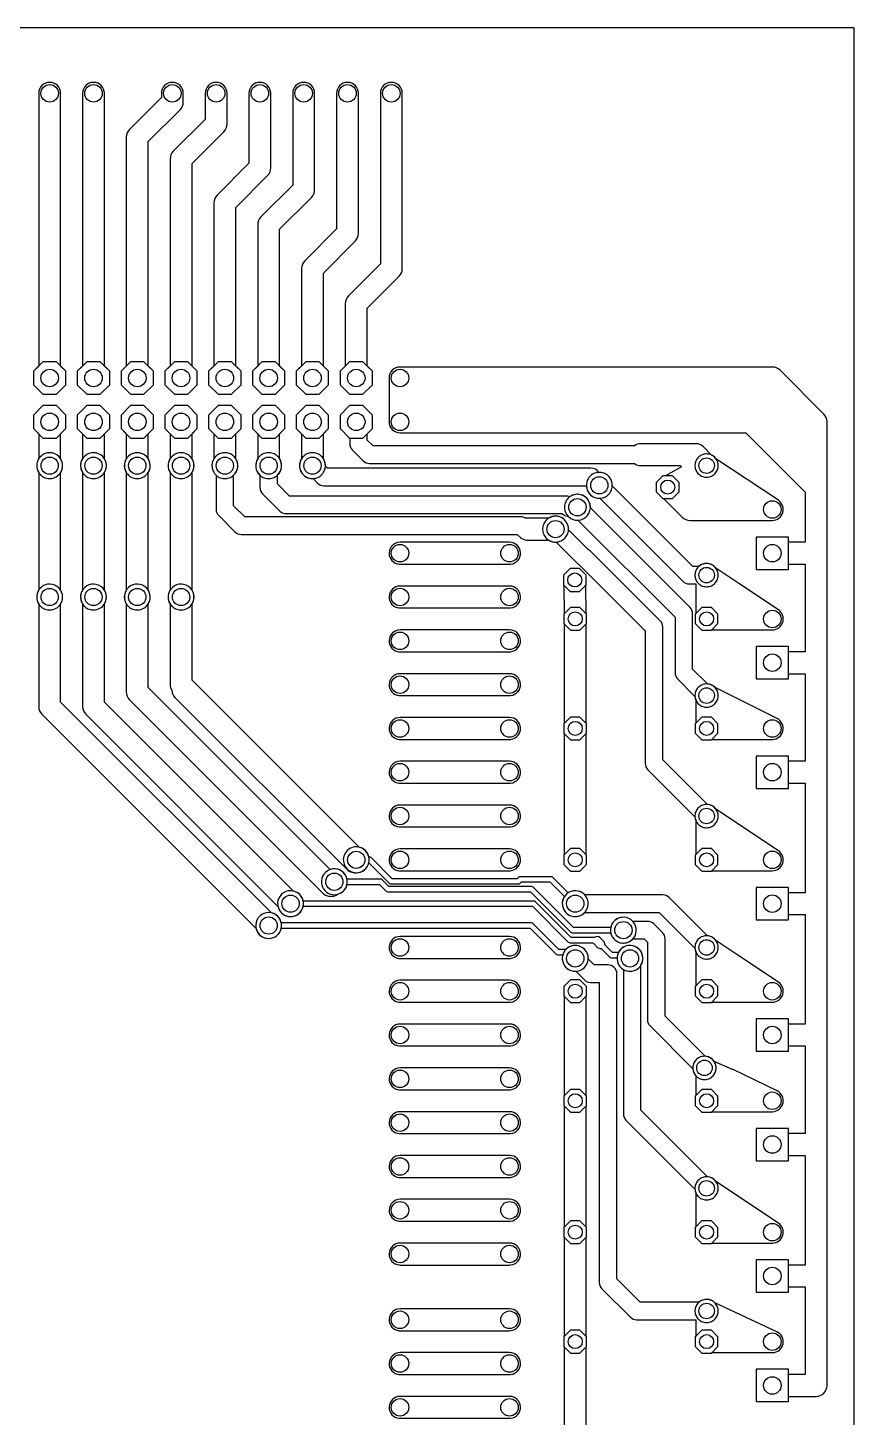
# Model space of a CAD drawing. Header units: millimetres. Extents: x 0 to 100, y -43 to 80.
# Drawn here: x 52.1 to 100, y -0.6 to 80 of the extents above; entities that cross this region are included whole.
import ezdxf

# ---------------------------------------------------------------- set-up
doc = ezdxf.new("R2010")
doc.units = ezdxf.units.MM

msp = doc.modelspace()

# ---------------------------------------------------------------- linework, layer by layer
at = {"layer": '16_copper'}
for points in [[(54.28, 59.301), (54.28, 60.079), (53.975, 60.384), (53.975, 76.2, 1), (52.705, 76.2), (52.705, 60.384), (52.4, 60.079), (52.4, 59.301), (52.951, 58.75), (53.729, 58.75)], [(56.82, 59.301), (56.82, 60.079), (56.515, 60.384), (56.515, 76.2, 1), (55.245, 76.2), (55.245, 60.384), (54.94, 60.079), (54.94, 59.301), (55.491, 58.75), (56.269, 58.75)], [(59.36, 59.301), (59.36, 60.079), (59.055, 60.384), (59.055, 73.397), (60.901, 75.243, 0.198912), (61.087, 75.692), (61.087, 76.2, 1), (59.817, 76.2), (59.817, 75.955), (57.971, 74.109, 0.198912), (57.785, 73.66), (57.785, 60.384), (57.48, 60.079), (57.48, 59.301), (58.031, 58.75), (58.809, 58.75)], [(61.9, 59.301), (61.9, 60.079), (61.595, 60.384), (61.595, 72.127), (63.441, 73.973, 0.198912), (63.627, 74.422), (63.627, 76.2, 1), (62.357, 76.2), (62.357, 74.685), (60.511, 72.839, 0.198912), (60.325, 72.39), (60.325, 60.384), (60.02, 60.079), (60.02, 59.301), (60.571, 58.75), (61.349, 58.75)], [(64.44, 59.301), (64.44, 60.079), (64.135, 60.384), (64.135, 69.587), (65.981, 71.433, 0.198912), (66.167, 71.882), (66.167, 76.2, 1), (64.897, 76.2), (64.897, 72.145), (63.051, 70.299, 0.198912), (62.865, 69.85), (62.865, 60.384), (62.56, 60.079), (62.56, 59.301), (63.111, 58.75), (63.889, 58.75)], [(66.98, 59.301), (66.98, 60.079), (66.675, 60.384), (66.675, 68.317), (68.521, 70.163, 0.198912), (68.707, 70.612), (68.707, 76.2, 1), (67.437, 76.2), (67.437, 70.875), (65.591, 69.029, 0.198912), (65.405, 68.58), (65.405, 60.384), (65.1, 60.079), (65.1, 59.301), (65.651, 58.75), (66.429, 58.75)], [(69.52, 59.301), (69.52, 60.079), (69.215, 60.384), (69.215, 65.777), (71.061, 67.623, 0.198912), (71.247, 68.072), (71.247, 76.2, 1), (69.977, 76.2), (69.977, 68.335), (68.131, 66.489, 0.198912), (67.945, 66.04), (67.945, 60.384), (67.64, 60.079), (67.64, 59.301), (68.191, 58.75), (68.969, 58.75)], [(72.06, 59.301), (72.06, 60.079), (71.755, 60.384), (71.755, 63.745), (73.601, 65.591, 0.198912), (73.787, 66.04), (73.787, 76.2, 1), (72.517, 76.2), (72.517, 66.303), (70.671, 64.457, 0.198912), (70.485, 64.008), (70.485, 60.384), (70.18, 60.079), (70.18, 59.301), (70.731, 58.75), (71.509, 58.75)], [(98.425, 57.155, 0.196746), (98.239, 57.599), (95.699, 60.139, 0.198912), (95.25, 60.325), (73.66, 60.325, 0.414214), (73.025, 59.69), (73.025, 57.15, 0.414214), (73.66, 56.515), (93.717, 56.515), (97.155, 53.077), (97.155, 50.165), (96.19, 50.165), (96.19, 50.47), (94.31, 50.47), (94.31, 48.59), (96.19, 48.59), (96.19, 48.895), (97.155, 48.895), (97.155, 43.815), (96.19, 43.815), (96.19, 44.12), (94.31, 44.12), (94.31, 42.24), (96.19, 42.24), (96.19, 42.545), (97.155, 42.545), (97.155, 37.465), (96.19, 37.465), (96.19, 37.77), (94.31, 37.77), (94.31, 35.89), (96.19, 35.89), (96.19, 36.195), (97.155, 36.195), (97.155, 29.845), (96.19, 29.845), (96.19, 30.15), (94.31, 30.15), (94.31, 28.27), (96.19, 28.27), (96.19, 28.575), (97.155, 28.575), (97.155, 22.225), (96.19, 22.225), (96.19, 22.53), (94.31, 22.53), (94.31, 20.65), (96.19, 20.65), (96.19, 20.955), (97.155, 20.955), (97.155, 15.875), (96.19, 15.875), (96.19, 16.18), (94.31, 16.18), (94.31, 14.3), (96.19, 14.3), (96.19, 14.605), (97.155, 14.605), (97.155, 8.255), (96.19, 8.255), (96.19, 8.56), (94.31, 8.56), (94.31, 6.68), (96.19, 6.68), (96.19, 6.985), (97.155, 6.985), (97.155, 1.905), (96.19, 1.905), (96.19, 2.21), (94.31, 2.21), (94.31, 0.33), (96.19, 0.33), (96.19, 0.635), (97.79, 0.635, 0.414214), (98.425, 1.27), (98.425, 57.15)], [(53.45, 53.867, 0.541519), (53.975, 55.01), (53.975, 56.456), (54.28, 56.761), (54.28, 57.539), (53.729, 58.09), (52.951, 58.09), (52.4, 57.539), (52.4, 56.761), (52.705, 56.456), (52.705, 55.01), (52.696, 54.996), (52.661, 54.931), (52.633, 54.863), (52.612, 54.792), (52.597, 54.72), (52.59, 54.647), (52.59, 54.573), (52.597, 54.5), (52.612, 54.428), (52.633, 54.357), (52.661, 54.289), (52.696, 54.224), (52.737, 54.163), (52.784, 54.106), (52.836, 54.054), (52.893, 54.007), (52.954, 53.966), (53.019, 53.931), (53.087, 53.903), (53.158, 53.882), (53.23, 53.867), (53.303, 53.86), (53.377, 53.86)], [(55.99, 53.867, 0.541519), (56.515, 55.01), (56.515, 56.456), (56.82, 56.761), (56.82, 57.539), (56.269, 58.09), (55.491, 58.09), (54.94, 57.539), (54.94, 56.761), (55.245, 56.456), (55.245, 55.01), (55.236, 54.996), (55.201, 54.931), (55.173, 54.863), (55.152, 54.792), (55.137, 54.72), (55.13, 54.647), (55.13, 54.573), (55.137, 54.5), (55.152, 54.428), (55.173, 54.357), (55.201, 54.289), (55.236, 54.224), (55.277, 54.163), (55.324, 54.106), (55.376, 54.054), (55.433, 54.007), (55.494, 53.966), (55.559, 53.931), (55.627, 53.903), (55.698, 53.882), (55.77, 53.867), (55.843, 53.86), (55.917, 53.86)], [(58.53, 53.867, 0.541519), (59.055, 55.01), (59.055, 56.456), (59.36, 56.761), (59.36, 57.539), (58.809, 58.09), (58.031, 58.09), (57.48, 57.539), (57.48, 56.761), (57.785, 56.456), (57.785, 55.01), (57.776, 54.996), (57.741, 54.931), (57.713, 54.863), (57.692, 54.792), (57.677, 54.72), (57.67, 54.647), (57.67, 54.573), (57.677, 54.5), (57.692, 54.428), (57.713, 54.357), (57.741, 54.289), (57.776, 54.224), (57.817, 54.163), (57.864, 54.106), (57.916, 54.054), (57.973, 54.007), (58.034, 53.966), (58.099, 53.931), (58.167, 53.903), (58.238, 53.882), (58.31, 53.867), (58.383, 53.86), (58.457, 53.86)], [(61.07, 53.867, 0.541519), (61.595, 55.01), (61.595, 56.456), (61.9, 56.761), (61.9, 57.539), (61.349, 58.09), (60.571, 58.09), (60.02, 57.539), (60.02, 56.761), (60.325, 56.456), (60.325, 55.01), (60.316, 54.996), (60.281, 54.931), (60.253, 54.863), (60.232, 54.792), (60.217, 54.72), (60.21, 54.647), (60.21, 54.573), (60.217, 54.5), (60.232, 54.428), (60.253, 54.357), (60.281, 54.289), (60.316, 54.224), (60.357, 54.163), (60.404, 54.106), (60.456, 54.054), (60.513, 54.007), (60.574, 53.966), (60.639, 53.931), (60.707, 53.903), (60.778, 53.882), (60.85, 53.867), (60.923, 53.86), (60.997, 53.86)], [(91.739, 31.115), (95.25, 31.115, 0.742056), (95.602, 32.278), (91.984, 34.69, 0.2212), (91.485, 34.964), (88.9, 37.548), (88.9, 45.248, 0.198912), (88.751, 45.607), (84.699, 49.659), (84.683, 49.673, 0.06559), (84.57, 49.752), (83.427, 50.895, 0.604395), (82.277, 51.562), (81.056, 51.562, 0.049972), (80.925, 51.57), (80.907, 51.581, 0.120372), (80.673, 51.638), (64.65, 51.638), (64.008, 52.28), (64.008, 54.057, 0.361967), (64.135, 55.01), (64.135, 56.456), (64.44, 56.761), (64.44, 57.539), (63.889, 58.09), (63.111, 58.09), (62.56, 57.539), (62.56, 56.761), (62.865, 56.456), (62.865, 55.01, 0.361967), (62.992, 54.057), (62.992, 52.07, 0.198912), (63.141, 51.711), (64.081, 50.771, 0.198912), (64.44, 50.622), (80.462, 50.622), (80.644, 50.441, 0.156276), (81.003, 50.292), (82.277, 50.292), (82.291, 50.283, 0.146547), (82.709, 50.177), (83.945, 48.941, 0.079011), (84.074, 48.847), (87.884, 45.037), (87.884, 37.338, 0.198912), (88.033, 36.979), (90.766, 34.245, 0.070785), (90.805, 34.059), (90.805, 32.049), (90.78, 32.024), (90.78, 31.476), (91.166, 31.09), (91.714, 31.09)], [(95.26, 38.736, 0.78484), (95.534, 39.938), (91.929, 41.74, 0.188305), (91.485, 41.949), (90.627, 42.806), (90.627, 46.025, 0.198912), (90.478, 46.384), (84.697, 52.165, 0.596999), (83.561, 52.841), (83.5, 52.8, 0.11953), (83.261, 52.845), (67.253, 52.845), (66.548, 53.55), (66.548, 54.057, 0.361967), (66.675, 55.01), (66.675, 56.456), (66.98, 56.761), (66.98, 57.539), (66.429, 58.09), (65.651, 58.09), (65.1, 57.539), (65.1, 56.761), (65.405, 56.456), (65.405, 55.01, 0.361967), (65.532, 54.057), (65.532, 53.34, 0.198912), (65.681, 52.981), (66.683, 51.978, 0.198912), (67.043, 51.829), (83.052, 51.829, 0.188665), (83.394, 51.689), (83.443, 51.641, 0.197093), (83.979, 51.447), (89.611, 45.814), (89.611, 42.596, 0.198912), (89.76, 42.237), (90.766, 41.23, 0.070785), (90.805, 41.044), (90.805, 39.669), (90.78, 39.644), (90.78, 39.096), (91.166, 38.71), (91.714, 38.71), (91.739, 38.735), (95.25, 38.735)], [(95.252, 45.085, 0.740647), (95.602, 46.248), (93.258, 47.811), (91.984, 48.66, 0.439447), (90.995, 48.768), (90.634, 48.768), (85.967, 53.435, 0.412164), (85.254, 54.217), (85.185, 54.217, 0.264852), (84.734, 54.458), (69.451, 54.458), (69.33, 54.578, 0.152103), (69.215, 55.01), (69.215, 56.456), (69.52, 56.761), (69.52, 57.539), (68.969, 58.09), (68.191, 58.09), (67.64, 57.539), (67.64, 56.761), (67.945, 56.456), (67.945, 55.01, 0.604395), (68.612, 53.86), (68.881, 53.59, 0.198912), (69.24, 53.442), (84.467, 53.442, 0.416626), (85.249, 52.717), (90.065, 47.901, 0.198912), (90.424, 47.752), (90.805, 47.752), (90.805, 46.019), (90.78, 45.994), (90.78, 45.446), (91.166, 45.06), (91.714, 45.06), (91.739, 45.085), (95.25, 45.085)], [(91.983, 55.013, 0.124622), (91.726, 55.222), (91.254, 55.694, 0.198912), (90.805, 55.88), (87.63, 55.88, 0.161858), (87.25, 55.753), (72.092, 55.753), (71.755, 56.09), (71.755, 56.456), (72.06, 56.761), (72.06, 57.539), (71.509, 58.09), (70.731, 58.09), (70.18, 57.539), (70.18, 56.761), (70.731, 56.21), (70.739, 56.21), (70.739, 55.88, 0.198912), (70.888, 55.521), (71.523, 54.886, 0.198912), (71.882, 54.737), (87.25, 54.737, 0.162021), (87.63, 54.61), (89.907, 54.61), (89.984, 54.533), (89.064, 54.027), (88.908, 54.027), (88.521, 53.641), (88.521, 53.094), (88.908, 52.707), (88.943, 52.707), (90.029, 51.621, 0.198912), (90.478, 51.435), (95.25, 51.435, 0.742056), (95.602, 52.598), (91.984, 55.01)], [(80.073, 48.898, 0.951582), (80.01, 50.165), (73.66, 50.165, 0.967636), (73.618, 48.896), (73.66, 48.895), (80.01, 48.895)], [(53.975, 46.59, 0.962494), (52.737, 47.437), (52.696, 47.376, 0.282597), (52.705, 46.59), (52.705, 40.64, 0.198912), (52.891, 40.191), (65.308, 27.774, 0.962496), (66.783, 28.05), (66.768, 28.122, 0.282598), (66.206, 28.672), (53.975, 40.903)], [(67.42, 28.467, 0.829816), (67.476, 29.942), (56.515, 40.903), (56.515, 46.59, 0.962494), (55.277, 47.437), (55.236, 47.376, 0.282597), (55.245, 46.59), (55.245, 40.64, 0.198912), (55.431, 40.191), (66.578, 29.044), (66.582, 29.028), (66.603, 28.957), (66.631, 28.889), (66.666, 28.824), (66.707, 28.763), (66.754, 28.706), (66.806, 28.654), (66.863, 28.607), (66.924, 28.566), (66.989, 28.531), (67.057, 28.503), (67.128, 28.482), (67.2, 28.467), (67.273, 28.46), (67.347, 28.46)], [(69.705, 29.636, 0.137567), (70.032, 29.752), (70.103, 29.773, 0.990419), (69.611, 31.191), (59.055, 41.747), (59.055, 46.59, 0.962494), (57.817, 47.437), (57.776, 47.376, 0.282597), (57.785, 46.59), (57.785, 41.484, 0.198912), (57.971, 41.035), (69.188, 29.818), (69.235, 29.776), (69.285, 29.738), (69.339, 29.706), (69.396, 29.679), (69.456, 29.658), (69.517, 29.643), (69.579, 29.635), (69.642, 29.632)], [(71.23, 31.007, 0.829816), (71.286, 32.482), (61.595, 42.173), (61.595, 46.59, 0.962494), (60.357, 47.437), (60.316, 47.376, 0.282597), (60.325, 46.59), (60.325, 41.91, 0.140442), (60.422, 41.574), (60.434, 41.554, 0.211246), (60.601, 41.17), (70.57, 31.2, 0.167807), (70.867, 31.043), (70.938, 31.022), (71.01, 31.007), (71.083, 31), (71.157, 31)], [(80.073, 46.358, 0.951582), (80.01, 47.625), (73.66, 47.625, 0.967636), (73.618, 46.356), (73.66, 46.355), (80.01, 46.355)], [(80.073, 43.818, 0.951582), (80.01, 45.085), (73.66, 45.085, 0.967636), (73.618, 43.816), (73.66, 43.815), (80.01, 43.815)], [(80.073, 41.278, 0.951582), (80.01, 42.545), (73.66, 42.545, 0.967636), (73.618, 41.276), (73.66, 41.275), (80.01, 41.275)], [(80.073, 38.738, 0.951582), (80.01, 40.005), (73.66, 40.005, 0.967636), (73.618, 38.736), (73.66, 38.735), (80.01, 38.735)], [(80.073, 36.198, 0.951582), (80.01, 37.465), (73.66, 37.465, 0.967636), (73.618, 36.196), (73.66, 36.195), (80.01, 36.195)], [(80.073, 33.658, 0.951582), (80.01, 34.925), (73.66, 34.925, 0.967636), (73.618, 33.656), (73.66, 33.655), (80.01, 33.655)], [(80.073, 31.118, 0.951582), (80.01, 32.385), (73.66, 32.385, 0.967636), (73.618, 31.116), (73.66, 31.115), (80.01, 31.115)], [(95.252, 23.495, 0.740647), (95.602, 24.658), (93.258, 26.221), (91.984, 27.07, 0.2212), (91.485, 27.344), (89.259, 29.569, 0.198912), (88.9, 29.718), (84.373, 29.718, 0.996504), (83.264, 28.706), (83.316, 28.654, 0.412164), (84.373, 28.702), (88.69, 28.702), (90.766, 26.625, 0.070785), (90.805, 26.439), (90.805, 24.429), (90.78, 24.404), (90.78, 23.856), (91.166, 23.47), (91.714, 23.47), (91.739, 23.495), (95.25, 23.495)], [(95.264, 17.146, 0.787457), (95.527, 18.352), (92.971, 19.588, 0.010805), (92.946, 19.6), (91.872, 20.063, 0.231577), (91.358, 20.359), (89.027, 22.689), (89.027, 27.178, 0.198912), (88.878, 27.537), (88.384, 28.032, 0.198912), (88.024, 28.181), (87.167, 28.181, 0.996504), (86.058, 27.168), (86.11, 27.116, 0.412164), (87.167, 27.165), (87.814, 27.165), (88.011, 26.968), (88.011, 22.479, 0.198912), (88.16, 22.12), (90.639, 19.64, 0.164818), (90.805, 19.24), (90.805, 18.079), (90.78, 18.054), (90.78, 17.506), (91.166, 17.12), (91.714, 17.12), (91.739, 17.145), (95.25, 17.145)], [(80.073, 26.038, 0.951582), (80.01, 27.305), (73.66, 27.305, 0.967636), (73.618, 26.036), (73.66, 26.035), (80.01, 26.035)], [(95.269, 3.176, 0.790309), (95.519, 4.385), (91.916, 6.067, 0.394214), (90.995, 6.096), (87.586, 6.096), (86.233, 7.449), (86.233, 25.146, 0.414214), (85.725, 25.654), (84.919, 25.654), (84.57, 26.003, 0.996505), (83.07, 26.072), (83.07, 25.998, 0.412164), (83.852, 25.285), (84.35, 24.787, 0.198912), (84.709, 24.638), (85.217, 24.638), (85.217, 7.239, 0.198912), (85.366, 6.88), (87.017, 5.229, 0.198912), (87.376, 5.08), (90.805, 5.08), (90.805, 4.109), (90.78, 4.084), (90.78, 3.536), (91.166, 3.15), (91.714, 3.15), (91.739, 3.175), (95.25, 3.175)], [(95.252, 9.525, 0.740647), (95.602, 10.688), (91.984, 13.1, 0.2212), (91.485, 13.374), (87.63, 17.228), (87.63, 25.635, 0.962494), (86.392, 26.482), (86.351, 26.421, 0.416443), (86.614, 25.388), (86.614, 17.018, 0.198912), (86.763, 16.659), (90.766, 12.655, 0.070785), (90.805, 12.469), (90.805, 10.459), (90.78, 10.434), (90.78, 9.886), (91.166, 9.5), (91.714, 9.5), (91.739, 9.525), (95.25, 9.525)], [(80.073, 23.498, 0.951582), (80.01, 24.765), (73.66, 24.765, 0.967636), (73.618, 23.496), (73.66, 23.495), (80.01, 23.495)], [(80.073, 20.958, 0.951582), (80.01, 22.225), (73.66, 22.225, 0.967636), (73.618, 20.956), (73.66, 20.955), (80.01, 20.955)], [(80.073, 18.418, 0.951582), (80.01, 19.685), (73.66, 19.685, 0.967636), (73.618, 18.416), (73.66, 18.415), (80.01, 18.415)], [(80.073, 15.878, 0.951582), (80.01, 17.145), (73.66, 17.145, 0.967636), (73.618, 15.876), (73.66, 15.875), (80.01, 15.875)], [(80.073, 13.338, 0.951582), (80.01, 14.605), (73.66, 14.605, 0.967636), (73.618, 13.336), (73.66, 13.335), (80.01, 13.335)], [(80.073, 10.798, 0.951582), (80.01, 12.065), (73.66, 12.065, 0.967636), (73.618, 10.796), (73.66, 10.795), (80.01, 10.795)], [(80.073, 8.258, 0.951582), (80.01, 9.525), (73.66, 9.525, 0.967636), (73.618, 8.256), (73.66, 8.255), (80.01, 8.255)], [(80.073, 4.448, 0.951582), (80.01, 5.715), (73.66, 5.715, 0.967636), (73.618, 4.446), (73.66, 4.445), (80.01, 4.445)], [(80.073, 1.908, 0.951582), (80.01, 3.175), (73.66, 3.175, 0.967636), (73.618, 1.906), (73.66, 1.905), (80.01, 1.905)], [(80.073, -0.632, 0.951582), (80.01, 0.635), (73.66, 0.635, 0.967636), (73.618, -0.634), (73.66, -0.635), (80.01, -0.635)]]:
    msp.add_lwpolyline(points, format="xyb", close=True, dxfattribs=at)
msp.add_lwpolyline([(84.48, 31.476), (84.48, 32.024), (84.455, 32.049), (84.455, 39.071), (84.48, 39.096), (84.48, 39.644), (84.455, 39.669), (84.455, 45.421), (84.48, 45.446), (84.48, 45.994), (84.451, 46.023), (84.432, 47.684), (84.453, 47.705), (84.453, 48.252), (84.066, 48.639), (83.519, 48.639), (83.133, 48.252), (83.133, 47.705), (83.162, 47.676), (83.181, 46.015), (83.16, 45.994), (83.16, 45.446), (83.185, 45.421), (83.185, 39.669), (83.16, 39.644), (83.16, 39.096), (83.185, 39.071), (83.185, 32.049), (83.16, 32.024), (83.16, 31.476), (83.546, 31.09), (84.094, 31.09)], close=True, dxfattribs=at)
msp.add_lwpolyline([(84.455, -7.62), (84.455, 3.511), (84.48, 3.536), (84.48, 4.084), (84.455, 4.109), (84.455, 9.861), (84.48, 9.886), (84.48, 10.434), (84.455, 10.459), (84.455, 17.481), (84.48, 17.506), (84.48, 18.054), (84.455, 18.079), (84.455, 23.831), (84.48, 23.856), (84.48, 24.404), (84.094, 24.79), (83.546, 24.79), (83.16, 24.404), (83.16, 23.856), (83.185, 23.831), (83.185, 18.079), (83.16, 18.054), (83.16, 17.506), (83.185, 17.481), (83.185, 10.459), (83.16, 10.434), (83.16, 9.886), (83.185, 9.861), (83.185, 4.109), (83.16, 4.084), (83.16, 3.536), (83.185, 3.511), (83.185, -7.357)], dxfattribs=at)
at = {"layer": '1_copper'}
for points in [[(54.28, 59.301), (54.28, 60.079), (53.729, 60.63), (52.951, 60.63), (52.4, 60.079), (52.4, 59.301), (52.951, 58.75), (53.729, 58.75)], [(56.82, 59.301), (56.82, 60.079), (56.269, 60.63), (55.491, 60.63), (54.94, 60.079), (54.94, 59.301), (55.491, 58.75), (56.269, 58.75)], [(59.36, 59.301), (59.36, 60.079), (58.809, 60.63), (58.031, 60.63), (57.48, 60.079), (57.48, 59.301), (58.031, 58.75), (58.809, 58.75)], [(61.9, 59.301), (61.9, 60.079), (61.349, 60.63), (60.571, 60.63), (60.02, 60.079), (60.02, 59.301), (60.571, 58.75), (61.349, 58.75)], [(64.44, 59.301), (64.44, 60.079), (63.889, 60.63), (63.111, 60.63), (62.56, 60.079), (62.56, 59.301), (63.111, 58.75), (63.889, 58.75)], [(66.98, 59.301), (66.98, 60.079), (66.429, 60.63), (65.651, 60.63), (65.1, 60.079), (65.1, 59.301), (65.651, 58.75), (66.429, 58.75)], [(69.52, 59.301), (69.52, 60.079), (68.969, 60.63), (68.191, 60.63), (67.64, 60.079), (67.64, 59.301), (68.191, 58.75), (68.969, 58.75)], [(72.06, 59.301), (72.06, 60.079), (71.509, 60.63), (70.731, 60.63), (70.18, 60.079), (70.18, 59.301), (70.731, 58.75), (71.509, 58.75)], [(54.28, 56.761), (54.28, 57.539), (53.729, 58.09), (52.951, 58.09), (52.4, 57.539), (52.4, 56.761), (52.951, 56.21), (53.729, 56.21)], [(56.82, 56.761), (56.82, 57.539), (56.269, 58.09), (55.491, 58.09), (54.94, 57.539), (54.94, 56.761), (55.491, 56.21), (56.269, 56.21)], [(59.36, 56.761), (59.36, 57.539), (58.809, 58.09), (58.031, 58.09), (57.48, 57.539), (57.48, 56.761), (58.031, 56.21), (58.809, 56.21)], [(61.9, 56.761), (61.9, 57.539), (61.349, 58.09), (60.571, 58.09), (60.02, 57.539), (60.02, 56.761), (60.571, 56.21), (61.349, 56.21)], [(64.44, 56.761), (64.44, 57.539), (63.889, 58.09), (63.111, 58.09), (62.56, 57.539), (62.56, 56.761), (63.111, 56.21), (63.889, 56.21)], [(66.98, 56.761), (66.98, 57.539), (66.429, 58.09), (65.651, 58.09), (65.1, 57.539), (65.1, 56.761), (65.651, 56.21), (66.429, 56.21)], [(69.52, 56.761), (69.52, 57.539), (68.969, 58.09), (68.191, 58.09), (67.64, 57.539), (67.64, 56.761), (68.191, 56.21), (68.969, 56.21)], [(72.06, 56.761), (72.06, 57.539), (71.509, 58.09), (70.731, 58.09), (70.18, 57.539), (70.18, 56.761), (70.731, 56.21), (71.509, 56.21)], [(63.61, 53.867), (63.682, 53.882), (63.753, 53.903), (63.821, 53.931), (63.886, 53.966), (63.947, 54.007), (64.004, 54.054), (64.056, 54.106), (64.103, 54.163), (64.144, 54.224), (64.179, 54.289), (64.207, 54.357), (64.228, 54.428), (64.243, 54.5), (64.25, 54.573), (64.25, 54.647), (64.243, 54.72), (64.228, 54.792), (64.207, 54.863), (64.179, 54.931), (64.144, 54.996), (64.103, 55.057), (64.056, 55.114), (64.004, 55.166), (63.947, 55.213), (63.886, 55.254), (63.821, 55.289), (63.753, 55.317), (63.682, 55.338), (63.61, 55.353), (63.537, 55.36), (63.463, 55.36), (63.39, 55.353), (63.318, 55.338), (63.247, 55.317), (63.179, 55.289), (63.114, 55.254), (63.053, 55.213), (62.996, 55.166), (62.944, 55.114), (62.897, 55.057), (62.856, 54.996), (62.821, 54.931), (62.793, 54.863), (62.772, 54.792), (62.757, 54.72), (62.75, 54.647), (62.75, 54.573), (62.757, 54.5), (62.772, 54.428), (62.793, 54.357), (62.821, 54.289), (62.856, 54.224), (62.897, 54.163), (62.944, 54.106), (62.996, 54.054), (63.053, 54.007), (63.114, 53.966), (63.179, 53.931), (63.247, 53.903), (63.318, 53.882), (63.39, 53.867), (63.463, 53.86), (63.537, 53.86)], [(66.15, 53.867), (66.222, 53.882), (66.293, 53.903), (66.361, 53.931), (66.426, 53.966), (66.487, 54.007), (66.544, 54.054), (66.596, 54.106), (66.643, 54.163), (66.684, 54.224), (66.719, 54.289), (66.747, 54.357), (66.768, 54.428), (66.783, 54.5), (66.79, 54.573), (66.79, 54.647), (66.783, 54.72), (66.768, 54.792), (66.747, 54.863), (66.719, 54.931), (66.684, 54.996), (66.643, 55.057), (66.596, 55.114), (66.544, 55.166), (66.487, 55.213), (66.426, 55.254), (66.361, 55.289), (66.293, 55.317), (66.222, 55.338), (66.15, 55.353), (66.077, 55.36), (66.003, 55.36), (65.93, 55.353), (65.858, 55.338), (65.787, 55.317), (65.719, 55.289), (65.654, 55.254), (65.593, 55.213), (65.536, 55.166), (65.484, 55.114), (65.437, 55.057), (65.396, 54.996), (65.361, 54.931), (65.333, 54.863), (65.312, 54.792), (65.297, 54.72), (65.29, 54.647), (65.29, 54.573), (65.297, 54.5), (65.312, 54.428), (65.333, 54.357), (65.361, 54.289), (65.396, 54.224), (65.437, 54.163), (65.484, 54.106), (65.536, 54.054), (65.593, 54.007), (65.654, 53.966), (65.719, 53.931), (65.787, 53.903), (65.858, 53.882), (65.93, 53.867), (66.003, 53.86), (66.077, 53.86)], [(68.69, 53.867), (68.762, 53.882), (68.833, 53.903), (68.901, 53.931), (68.966, 53.966), (69.027, 54.007), (69.084, 54.054), (69.136, 54.106), (69.183, 54.163), (69.224, 54.224), (69.259, 54.289), (69.287, 54.357), (69.308, 54.428), (69.323, 54.5), (69.33, 54.573), (69.33, 54.647), (69.323, 54.72), (69.308, 54.792), (69.287, 54.863), (69.259, 54.931), (69.224, 54.996), (69.183, 55.057), (69.136, 55.114), (69.084, 55.166), (69.027, 55.213), (68.966, 55.254), (68.901, 55.289), (68.833, 55.317), (68.762, 55.338), (68.69, 55.353), (68.617, 55.36), (68.543, 55.36), (68.47, 55.353), (68.398, 55.338), (68.327, 55.317), (68.259, 55.289), (68.194, 55.254), (68.133, 55.213), (68.076, 55.166), (68.024, 55.114), (67.977, 55.057), (67.936, 54.996), (67.901, 54.931), (67.873, 54.863), (67.852, 54.792), (67.837, 54.72), (67.83, 54.647), (67.83, 54.573), (67.837, 54.5), (67.852, 54.428), (67.873, 54.357), (67.901, 54.289), (67.936, 54.224), (67.977, 54.163), (68.024, 54.106), (68.076, 54.054), (68.133, 54.007), (68.194, 53.966), (68.259, 53.931), (68.327, 53.903), (68.398, 53.882), (68.47, 53.867), (68.543, 53.86), (68.617, 53.86)], [(91.539, 53.942), (91.604, 53.954), (91.668, 53.974), (91.729, 53.999), (91.787, 54.03), (91.843, 54.067), (91.894, 54.109), (91.941, 54.156), (91.983, 54.207), (92.02, 54.263), (92.051, 54.321), (92.076, 54.382), (92.096, 54.446), (92.109, 54.511), (92.115, 54.577), (92.115, 54.643), (92.109, 54.709), (92.096, 54.774), (92.076, 54.838), (92.051, 54.899), (92.02, 54.957), (91.983, 55.013), (91.941, 55.064), (91.894, 55.111), (91.843, 55.153), (91.787, 55.19), (91.729, 55.221), (91.668, 55.246), (91.604, 55.266), (91.539, 55.279), (91.473, 55.285), (91.407, 55.285), (91.341, 55.279), (91.276, 55.266), (91.212, 55.246), (91.151, 55.221), (91.093, 55.19), (91.037, 55.153), (90.986, 55.111), (90.939, 55.064), (90.897, 55.013), (90.86, 54.957), (90.829, 54.899), (90.804, 54.838), (90.784, 54.774), (90.772, 54.709), (90.765, 54.643), (90.765, 54.577), (90.772, 54.511), (90.784, 54.446), (90.804, 54.382), (90.829, 54.321), (90.86, 54.263), (90.897, 54.207), (90.939, 54.156), (90.986, 54.109), (91.037, 54.067), (91.093, 54.03), (91.151, 53.999), (91.212, 53.974), (91.276, 53.954), (91.341, 53.942), (91.407, 53.935), (91.473, 53.935)], [(85.327, 52.724), (85.399, 52.739), (85.47, 52.76), (85.538, 52.788), (85.603, 52.823), (85.664, 52.864), (85.721, 52.911), (85.773, 52.963), (85.82, 53.02), (85.861, 53.081), (85.896, 53.146), (85.924, 53.214), (85.945, 53.285), (85.96, 53.357), (85.967, 53.43), (85.967, 53.504), (85.96, 53.577), (85.945, 53.649), (85.924, 53.72), (85.896, 53.788), (85.861, 53.853), (85.82, 53.914), (85.773, 53.971), (85.721, 54.023), (85.664, 54.07), (85.603, 54.111), (85.538, 54.146), (85.47, 54.174), (85.399, 54.195), (85.327, 54.21), (85.254, 54.217), (85.18, 54.217), (85.107, 54.21), (85.035, 54.195), (84.964, 54.174), (84.896, 54.146), (84.831, 54.111), (84.77, 54.07), (84.713, 54.023), (84.661, 53.971), (84.614, 53.914), (84.573, 53.853), (84.538, 53.788), (84.51, 53.72), (84.489, 53.649), (84.474, 53.577), (84.467, 53.504), (84.467, 53.43), (84.474, 53.357), (84.489, 53.285), (84.51, 53.214), (84.538, 53.146), (84.573, 53.081), (84.614, 53.02), (84.661, 52.963), (84.713, 52.911), (84.77, 52.864), (84.831, 52.823), (84.896, 52.788), (84.964, 52.76), (85.035, 52.739), (85.107, 52.724), (85.18, 52.717), (85.254, 52.717)], [(89.841, 53.094), (89.841, 53.641), (89.455, 54.027), (88.908, 54.027), (88.521, 53.641), (88.521, 53.094), (88.908, 52.707), (89.455, 52.707)], [(84.057, 51.454), (84.129, 51.469), (84.2, 51.49), (84.268, 51.518), (84.333, 51.553), (84.394, 51.594), (84.451, 51.641), (84.503, 51.693), (84.55, 51.75), (84.591, 51.811), (84.626, 51.876), (84.654, 51.944), (84.675, 52.015), (84.69, 52.087), (84.697, 52.16), (84.697, 52.234), (84.69, 52.307), (84.675, 52.379), (84.654, 52.45), (84.626, 52.518), (84.591, 52.583), (84.55, 52.644), (84.503, 52.701), (84.451, 52.753), (84.394, 52.8), (84.333, 52.841), (84.268, 52.876), (84.2, 52.904), (84.129, 52.925), (84.057, 52.94), (83.984, 52.947), (83.91, 52.947), (83.837, 52.94), (83.765, 52.925), (83.694, 52.904), (83.626, 52.876), (83.561, 52.841), (83.5, 52.8), (83.443, 52.753), (83.391, 52.701), (83.344, 52.644), (83.303, 52.583), (83.268, 52.518), (83.24, 52.45), (83.219, 52.379), (83.204, 52.307), (83.197, 52.234), (83.197, 52.16), (83.204, 52.087), (83.219, 52.015), (83.24, 51.944), (83.268, 51.876), (83.303, 51.811), (83.344, 51.75), (83.391, 51.693), (83.443, 51.641), (83.5, 51.594), (83.561, 51.553), (83.626, 51.518), (83.694, 51.49), (83.765, 51.469), (83.837, 51.454), (83.91, 51.447), (83.984, 51.447)], [(82.787, 50.184), (82.859, 50.199), (82.93, 50.22), (82.998, 50.248), (83.063, 50.283), (83.124, 50.324), (83.181, 50.371), (83.233, 50.423), (83.28, 50.48), (83.321, 50.541), (83.356, 50.606), (83.384, 50.674), (83.405, 50.745), (83.42, 50.817), (83.427, 50.89), (83.427, 50.964), (83.42, 51.037), (83.405, 51.109), (83.384, 51.18), (83.356, 51.248), (83.321, 51.313), (83.28, 51.374), (83.233, 51.431), (83.181, 51.483), (83.124, 51.53), (83.063, 51.571), (82.998, 51.606), (82.93, 51.634), (82.859, 51.655), (82.787, 51.67), (82.714, 51.677), (82.64, 51.677), (82.567, 51.67), (82.495, 51.655), (82.424, 51.634), (82.356, 51.606), (82.291, 51.571), (82.23, 51.53), (82.173, 51.483), (82.121, 51.431), (82.074, 51.374), (82.033, 51.313), (81.998, 51.248), (81.97, 51.18), (81.949, 51.109), (81.934, 51.037), (81.927, 50.964), (81.927, 50.89), (81.934, 50.817), (81.949, 50.745), (81.97, 50.674), (81.998, 50.606), (82.033, 50.541), (82.074, 50.48), (82.121, 50.423), (82.173, 50.371), (82.23, 50.324), (82.291, 50.283), (82.356, 50.248), (82.424, 50.22), (82.495, 50.199), (82.567, 50.184), (82.64, 50.177), (82.714, 50.177)], [(96.19, 50.47), (94.31, 50.47), (94.31, 48.59), (96.19, 48.59)], [(84.453, 47.705), (84.453, 48.252), (84.066, 48.639), (83.519, 48.639), (83.133, 48.252), (83.133, 47.705), (83.519, 47.319), (84.066, 47.319)], [(91.539, 47.592), (91.604, 47.604), (91.668, 47.624), (91.729, 47.649), (91.787, 47.68), (91.843, 47.717), (91.894, 47.759), (91.941, 47.806), (91.983, 47.857), (92.02, 47.913), (92.051, 47.971), (92.076, 48.032), (92.096, 48.096), (92.109, 48.161), (92.115, 48.227), (92.115, 48.293), (92.109, 48.359), (92.096, 48.424), (92.076, 48.488), (92.051, 48.549), (92.02, 48.607), (91.983, 48.663), (91.941, 48.714), (91.894, 48.761), (91.843, 48.803), (91.787, 48.84), (91.729, 48.871), (91.668, 48.896), (91.604, 48.916), (91.539, 48.928), (91.473, 48.935), (91.407, 48.935), (91.341, 48.928), (91.276, 48.916), (91.212, 48.896), (91.151, 48.871), (91.093, 48.84), (91.037, 48.803), (90.986, 48.761), (90.939, 48.714), (90.897, 48.663), (90.86, 48.607), (90.829, 48.549), (90.804, 48.488), (90.784, 48.424), (90.772, 48.359), (90.765, 48.293), (90.765, 48.227), (90.772, 48.161), (90.784, 48.096), (90.804, 48.032), (90.829, 47.971), (90.86, 47.913), (90.897, 47.857), (90.939, 47.806), (90.986, 47.759), (91.037, 47.717), (91.093, 47.68), (91.151, 47.649), (91.212, 47.624), (91.276, 47.604), (91.341, 47.592), (91.407, 47.585), (91.473, 47.585)], [(84.48, 45.446), (84.48, 45.994), (84.094, 46.38), (83.546, 46.38), (83.16, 45.994), (83.16, 45.446), (83.546, 45.06), (84.094, 45.06)], [(92.1, 45.446), (92.1, 45.994), (91.714, 46.38), (91.166, 46.38), (90.78, 45.994), (90.78, 45.446), (91.166, 45.06), (91.714, 45.06)], [(96.19, 44.12), (94.31, 44.12), (94.31, 42.24), (96.19, 42.24)], [(91.539, 40.607), (91.604, 40.619), (91.668, 40.639), (91.729, 40.664), (91.787, 40.695), (91.843, 40.732), (91.894, 40.774), (91.941, 40.821), (91.983, 40.872), (92.02, 40.928), (92.051, 40.986), (92.076, 41.047), (92.096, 41.111), (92.109, 41.176), (92.115, 41.242), (92.115, 41.308), (92.109, 41.374), (92.096, 41.439), (92.076, 41.503), (92.051, 41.564), (92.02, 41.622), (91.983, 41.678), (91.941, 41.729), (91.894, 41.776), (91.843, 41.818), (91.787, 41.855), (91.729, 41.886), (91.668, 41.911), (91.604, 41.931), (91.539, 41.944), (91.473, 41.95), (91.407, 41.95), (91.341, 41.944), (91.276, 41.931), (91.212, 41.911), (91.151, 41.886), (91.093, 41.855), (91.037, 41.818), (90.986, 41.776), (90.939, 41.729), (90.897, 41.678), (90.86, 41.622), (90.829, 41.564), (90.804, 41.503), (90.784, 41.439), (90.772, 41.374), (90.765, 41.308), (90.765, 41.242), (90.772, 41.176), (90.784, 41.111), (90.804, 41.047), (90.829, 40.986), (90.86, 40.928), (90.897, 40.872), (90.939, 40.821), (90.986, 40.774), (91.037, 40.732), (91.093, 40.695), (91.151, 40.664), (91.212, 40.639), (91.276, 40.619), (91.341, 40.607), (91.407, 40.6), (91.473, 40.6)], [(84.48, 39.096), (84.48, 39.644), (84.094, 40.03), (83.546, 40.03), (83.16, 39.644), (83.16, 39.096), (83.546, 38.71), (84.094, 38.71)], [(92.1, 39.096), (92.1, 39.644), (91.714, 40.03), (91.166, 40.03), (90.78, 39.644), (90.78, 39.096), (91.166, 38.71), (91.714, 38.71)], [(96.19, 37.77), (94.31, 37.77), (94.31, 35.89), (96.19, 35.89)], [(91.539, 33.622), (91.604, 33.634), (91.668, 33.654), (91.729, 33.679), (91.787, 33.71), (91.843, 33.747), (91.894, 33.789), (91.941, 33.836), (91.983, 33.887), (92.02, 33.943), (92.051, 34.001), (92.076, 34.062), (92.096, 34.126), (92.109, 34.191), (92.115, 34.257), (92.115, 34.323), (92.109, 34.389), (92.096, 34.454), (92.076, 34.518), (92.051, 34.579), (92.02, 34.637), (91.983, 34.693), (91.941, 34.744), (91.894, 34.791), (91.843, 34.833), (91.787, 34.87), (91.729, 34.901), (91.668, 34.926), (91.604, 34.946), (91.539, 34.959), (91.473, 34.965), (91.407, 34.965), (91.341, 34.959), (91.276, 34.946), (91.212, 34.926), (91.151, 34.901), (91.093, 34.87), (91.037, 34.833), (90.986, 34.791), (90.939, 34.744), (90.897, 34.693), (90.86, 34.637), (90.829, 34.579), (90.804, 34.518), (90.784, 34.454), (90.772, 34.389), (90.765, 34.323), (90.765, 34.257), (90.772, 34.191), (90.784, 34.126), (90.804, 34.062), (90.829, 34.001), (90.86, 33.943), (90.897, 33.887), (90.939, 33.836), (90.986, 33.789), (91.037, 33.747), (91.093, 33.71), (91.151, 33.679), (91.212, 33.654), (91.276, 33.634), (91.341, 33.622), (91.407, 33.615), (91.473, 33.615)], [(84.48, 31.476), (84.48, 32.024), (84.094, 32.41), (83.546, 32.41), (83.16, 32.024), (83.16, 31.476), (83.546, 31.09), (84.094, 31.09)], [(92.1, 31.476), (92.1, 32.024), (91.714, 32.41), (91.166, 32.41), (90.78, 32.024), (90.78, 31.476), (91.166, 31.09), (91.714, 31.09)], [(96.19, 30.15), (94.31, 30.15), (94.31, 28.27), (96.19, 28.27)], [(91.539, 26.002), (91.604, 26.014), (91.668, 26.034), (91.729, 26.059), (91.787, 26.09), (91.843, 26.127), (91.894, 26.169), (91.941, 26.216), (91.983, 26.267), (92.02, 26.323), (92.051, 26.381), (92.076, 26.442), (92.096, 26.506), (92.109, 26.571), (92.115, 26.637), (92.115, 26.703), (92.109, 26.769), (92.096, 26.834), (92.076, 26.898), (92.051, 26.959), (92.02, 27.017), (91.983, 27.073), (91.941, 27.124), (91.894, 27.171), (91.843, 27.213), (91.787, 27.25), (91.729, 27.281), (91.668, 27.306), (91.604, 27.326), (91.539, 27.338), (91.473, 27.345), (91.407, 27.345), (91.341, 27.338), (91.276, 27.326), (91.212, 27.306), (91.151, 27.281), (91.093, 27.25), (91.037, 27.213), (90.986, 27.171), (90.939, 27.124), (90.897, 27.073), (90.86, 27.017), (90.829, 26.959), (90.804, 26.898), (90.784, 26.834), (90.772, 26.769), (90.765, 26.703), (90.765, 26.637), (90.772, 26.571), (90.784, 26.506), (90.804, 26.442), (90.829, 26.381), (90.86, 26.323), (90.897, 26.267), (90.939, 26.216), (90.986, 26.169), (91.037, 26.127), (91.093, 26.09), (91.151, 26.059), (91.212, 26.034), (91.276, 26.014), (91.341, 26.002), (91.407, 25.995), (91.473, 25.995)], [(84.48, 23.856), (84.48, 24.404), (84.094, 24.79), (83.546, 24.79), (83.16, 24.404), (83.16, 23.856), (83.546, 23.47), (84.094, 23.47)], [(92.1, 23.856), (92.1, 24.404), (91.714, 24.79), (91.166, 24.79), (90.78, 24.404), (90.78, 23.856), (91.166, 23.47), (91.714, 23.47)], [(96.19, 22.53), (94.31, 22.53), (94.31, 20.65), (96.19, 20.65)], [(91.412, 19.017), (91.477, 19.029), (91.541, 19.049), (91.602, 19.074), (91.66, 19.105), (91.716, 19.142), (91.767, 19.184), (91.814, 19.231), (91.856, 19.282), (91.893, 19.338), (91.924, 19.396), (91.949, 19.457), (91.969, 19.521), (91.982, 19.586), (91.988, 19.652), (91.988, 19.718), (91.982, 19.784), (91.969, 19.849), (91.949, 19.913), (91.924, 19.974), (91.893, 20.032), (91.856, 20.088), (91.814, 20.139), (91.767, 20.186), (91.716, 20.228), (91.66, 20.265), (91.602, 20.296), (91.541, 20.321), (91.477, 20.341), (91.412, 20.354), (91.346, 20.36), (91.28, 20.36), (91.214, 20.354), (91.149, 20.341), (91.085, 20.321), (91.024, 20.296), (90.966, 20.265), (90.91, 20.228), (90.859, 20.186), (90.812, 20.139), (90.77, 20.088), (90.733, 20.032), (90.702, 19.974), (90.677, 19.913), (90.657, 19.849), (90.645, 19.784), (90.638, 19.718), (90.638, 19.652), (90.645, 19.586), (90.657, 19.521), (90.677, 19.457), (90.702, 19.396), (90.733, 19.338), (90.77, 19.282), (90.812, 19.231), (90.859, 19.184), (90.91, 19.142), (90.966, 19.105), (91.024, 19.074), (91.085, 19.049), (91.149, 19.029), (91.214, 19.017), (91.28, 19.01), (91.346, 19.01)], [(84.48, 17.506), (84.48, 18.054), (84.094, 18.44), (83.546, 18.44), (83.16, 18.054), (83.16, 17.506), (83.546, 17.12), (84.094, 17.12)], [(92.1, 17.506), (92.1, 18.054), (91.714, 18.44), (91.166, 18.44), (90.78, 18.054), (90.78, 17.506), (91.166, 17.12), (91.714, 17.12)], [(96.19, 16.18), (94.31, 16.18), (94.31, 14.3), (96.19, 14.3)], [(91.539, 12.032), (91.604, 12.044), (91.668, 12.064), (91.729, 12.089), (91.787, 12.12), (91.843, 12.157), (91.894, 12.199), (91.941, 12.246), (91.983, 12.297), (92.02, 12.353), (92.051, 12.411), (92.076, 12.472), (92.096, 12.536), (92.109, 12.601), (92.115, 12.667), (92.115, 12.733), (92.109, 12.799), (92.096, 12.864), (92.076, 12.928), (92.051, 12.989), (92.02, 13.047), (91.983, 13.103), (91.941, 13.154), (91.894, 13.201), (91.843, 13.243), (91.787, 13.28), (91.729, 13.311), (91.668, 13.336), (91.604, 13.356), (91.539, 13.369), (91.473, 13.375), (91.407, 13.375), (91.341, 13.369), (91.276, 13.356), (91.212, 13.336), (91.151, 13.311), (91.093, 13.28), (91.037, 13.243), (90.986, 13.201), (90.939, 13.154), (90.897, 13.103), (90.86, 13.047), (90.829, 12.989), (90.804, 12.928), (90.784, 12.864), (90.772, 12.799), (90.765, 12.733), (90.765, 12.667), (90.772, 12.601), (90.784, 12.536), (90.804, 12.472), (90.829, 12.411), (90.86, 12.353), (90.897, 12.297), (90.939, 12.246), (90.986, 12.199), (91.037, 12.157), (91.093, 12.12), (91.151, 12.089), (91.212, 12.064), (91.276, 12.044), (91.341, 12.032), (91.407, 12.025), (91.473, 12.025)], [(84.48, 9.886), (84.48, 10.434), (84.094, 10.82), (83.546, 10.82), (83.16, 10.434), (83.16, 9.886), (83.546, 9.5), (84.094, 9.5)], [(92.1, 9.886), (92.1, 10.434), (91.714, 10.82), (91.166, 10.82), (90.78, 10.434), (90.78, 9.886), (91.166, 9.5), (91.714, 9.5)], [(96.19, 8.56), (94.31, 8.56), (94.31, 6.68), (96.19, 6.68)], [(91.539, 4.92), (91.604, 4.932), (91.668, 4.952), (91.729, 4.977), (91.787, 5.008), (91.843, 5.045), (91.894, 5.087), (91.941, 5.134), (91.983, 5.185), (92.02, 5.241), (92.051, 5.299), (92.076, 5.36), (92.096, 5.424), (92.109, 5.489), (92.115, 5.555), (92.115, 5.621), (92.109, 5.687), (92.096, 5.752), (92.076, 5.816), (92.051, 5.877), (92.02, 5.935), (91.983, 5.991), (91.941, 6.042), (91.894, 6.089), (91.843, 6.131), (91.787, 6.168), (91.729, 6.199), (91.668, 6.224), (91.604, 6.244), (91.539, 6.256), (91.473, 6.263), (91.407, 6.263), (91.341, 6.256), (91.276, 6.244), (91.212, 6.224), (91.151, 6.199), (91.093, 6.168), (91.037, 6.131), (90.986, 6.089), (90.939, 6.042), (90.897, 5.991), (90.86, 5.935), (90.829, 5.877), (90.804, 5.816), (90.784, 5.752), (90.772, 5.687), (90.765, 5.621), (90.765, 5.555), (90.772, 5.489), (90.784, 5.424), (90.804, 5.36), (90.829, 5.299), (90.86, 5.241), (90.897, 5.185), (90.939, 5.134), (90.986, 5.087), (91.037, 5.045), (91.093, 5.008), (91.151, 4.977), (91.212, 4.952), (91.276, 4.932), (91.341, 4.92), (91.407, 4.913), (91.473, 4.913)], [(84.48, 3.536), (84.48, 4.084), (84.094, 4.47), (83.546, 4.47), (83.16, 4.084), (83.16, 3.536), (83.546, 3.15), (84.094, 3.15)], [(92.1, 3.536), (92.1, 4.084), (91.714, 4.47), (91.166, 4.47), (90.78, 4.084), (90.78, 3.536), (91.166, 3.15), (91.714, 3.15)], [(96.19, 2.21), (94.31, 2.21), (94.31, 0.33), (96.19, 0.33)]]:
    msp.add_lwpolyline(points, close=True, dxfattribs=at)
for points in [[(53.45, 46.247, 0.541519), (53.975, 47.39), (53.975, 54.21, 0.962494), (52.737, 55.057), (52.696, 54.996, 0.282597), (52.705, 54.21), (52.705, 47.39), (52.696, 47.376), (52.661, 47.311), (52.633, 47.243), (52.612, 47.172), (52.597, 47.1), (52.59, 47.027), (52.59, 46.953), (52.597, 46.88), (52.612, 46.808), (52.633, 46.737), (52.661, 46.669), (52.696, 46.604), (52.737, 46.543), (52.784, 46.486), (52.836, 46.434), (52.893, 46.387), (52.954, 46.346), (53.019, 46.311), (53.087, 46.283), (53.158, 46.262), (53.23, 46.247), (53.303, 46.24), (53.377, 46.24)], [(55.99, 46.247, 0.541519), (56.515, 47.39), (56.515, 54.21, 0.962494), (55.277, 55.057), (55.236, 54.996, 0.282597), (55.245, 54.21), (55.245, 47.39), (55.236, 47.376), (55.201, 47.311), (55.173, 47.243), (55.152, 47.172), (55.137, 47.1), (55.13, 47.027), (55.13, 46.953), (55.137, 46.88), (55.152, 46.808), (55.173, 46.737), (55.201, 46.669), (55.236, 46.604), (55.277, 46.543), (55.324, 46.486), (55.376, 46.434), (55.433, 46.387), (55.494, 46.346), (55.559, 46.311), (55.627, 46.283), (55.698, 46.262), (55.77, 46.247), (55.843, 46.24), (55.917, 46.24)], [(58.53, 46.247, 0.541519), (59.055, 47.39), (59.055, 54.21, 0.962494), (57.817, 55.057), (57.776, 54.996, 0.282597), (57.785, 54.21), (57.785, 47.39), (57.776, 47.376), (57.741, 47.311), (57.713, 47.243), (57.692, 47.172), (57.677, 47.1), (57.67, 47.027), (57.67, 46.953), (57.677, 46.88), (57.692, 46.808), (57.713, 46.737), (57.741, 46.669), (57.776, 46.604), (57.817, 46.543), (57.864, 46.486), (57.916, 46.434), (57.973, 46.387), (58.034, 46.346), (58.099, 46.311), (58.167, 46.283), (58.238, 46.262), (58.31, 46.247), (58.383, 46.24), (58.457, 46.24)], [(61.07, 46.247, 0.541519), (61.595, 47.39), (61.595, 54.21, 0.962494), (60.357, 55.057), (60.316, 54.996, 0.282597), (60.325, 54.21), (60.325, 47.39), (60.316, 47.376), (60.281, 47.311), (60.253, 47.243), (60.232, 47.172), (60.217, 47.1), (60.21, 47.027), (60.21, 46.953), (60.217, 46.88), (60.232, 46.808), (60.253, 46.737), (60.281, 46.669), (60.316, 46.604), (60.357, 46.543), (60.404, 46.486), (60.456, 46.434), (60.513, 46.387), (60.574, 46.346), (60.639, 46.311), (60.707, 46.283), (60.778, 46.262), (60.85, 46.247), (60.923, 46.24), (60.997, 46.24)], [(83.93, 28.467, 1), (83.71, 29.953), (83.638, 29.938, 0.084033), (83.408, 29.837), (82.519, 30.726, 0.198912), (82.412, 30.771), (80.639, 30.771, 0.198912), (80.531, 30.726), (80.462, 30.658), (73.208, 30.658), (72.008, 31.858, 0.27554), (71.854, 31.902), (71.848, 31.932, 1), (70.392, 31.568), (70.413, 31.497, 0.74165), (71.848, 31.568), (71.851, 31.583), (73.037, 30.398, 0.198912), (73.144, 30.353), (80.526, 30.353, 0.198912), (80.633, 30.398), (80.702, 30.466), (82.348, 30.466), (83.193, 29.622), (83.176, 29.596), (83.141, 29.531), (83.113, 29.463), (83.092, 29.392), (83.077, 29.32), (83.07, 29.247), (83.07, 29.173), (83.077, 29.1), (83.092, 29.028), (83.113, 28.957), (83.141, 28.889), (83.176, 28.824), (83.217, 28.763), (83.264, 28.706), (83.316, 28.654), (83.373, 28.607), (83.434, 28.566), (83.499, 28.531), (83.567, 28.503), (83.638, 28.482), (83.71, 28.467), (83.783, 28.46), (83.857, 28.46)], [(86.724, 26.93, 1), (86.504, 28.415), (86.432, 28.401, 0.287321), (85.88, 27.826), (83.718, 27.826), (81.388, 30.156, 0.198912), (81.28, 30.201), (73.018, 30.201), (72.631, 30.588, 0.198912), (72.523, 30.632), (70.584, 30.632, 0.971726), (69.107, 30.37), (69.122, 30.298, 0.796959), (70.584, 30.328), (72.46, 30.328), (72.847, 29.94, 0.198912), (72.955, 29.896), (81.217, 29.896), (83.547, 27.566, 0.198912), (83.654, 27.521), (85.879, 27.521), (85.886, 27.49), (85.907, 27.42), (85.935, 27.352), (85.97, 27.287), (86.011, 27.225), (86.058, 27.168), (86.11, 27.116), (86.167, 27.069), (86.228, 27.029), (86.293, 26.994), (86.361, 26.966), (86.432, 26.944), (86.504, 26.93), (86.577, 26.923), (86.651, 26.923)], [(87.105, 25.292, 1), (86.885, 26.778), (86.813, 26.763, 0.215909), (86.328, 26.378), (85.979, 26.378), (85.532, 26.825, 0.235815), (85.46, 27.04), (85.27, 27.231, 0.393764), (84.924, 27.242), (83.59, 27.242), (81.515, 29.318, 0.198912), (81.407, 29.362), (68.044, 29.362, 0.971726), (66.567, 29.1), (66.582, 29.028, 0.796959), (68.044, 29.058), (81.344, 29.058), (83.419, 26.982, 0.198912), (83.527, 26.937), (84.863, 26.937, 0.080562), (84.91, 26.871), (85.101, 26.681, 0.235859), (85.316, 26.609), (85.808, 26.118, 0.198912), (85.916, 26.073), (86.245, 26.073), (86.245, 26.072), (86.245, 25.998), (86.252, 25.925), (86.267, 25.853), (86.288, 25.782), (86.316, 25.714), (86.351, 25.649), (86.392, 25.588), (86.439, 25.531), (86.491, 25.479), (86.548, 25.432), (86.609, 25.391), (86.674, 25.356), (86.742, 25.328), (86.813, 25.307), (86.885, 25.292), (86.958, 25.285), (87.032, 25.285)], [(83.93, 25.292, 1), (83.71, 26.778), (83.638, 26.763, 0.140442), (83.28, 26.556), (82.868, 26.556), (81.376, 28.048, 0.198912), (81.268, 28.092), (66.774, 28.092, 0.971726), (65.297, 27.83), (65.312, 27.758, 0.796959), (66.774, 27.788), (81.205, 27.788), (82.697, 26.296, 0.198912), (82.805, 26.251), (83.102, 26.251), (83.092, 26.217), (83.077, 26.145), (83.07, 26.072), (83.07, 25.998), (83.077, 25.925), (83.092, 25.853), (83.113, 25.782), (83.141, 25.714), (83.176, 25.649), (83.217, 25.588), (83.264, 25.531), (83.316, 25.479), (83.373, 25.432), (83.434, 25.391), (83.499, 25.356), (83.567, 25.328), (83.638, 25.307), (83.71, 25.292), (83.783, 25.285), (83.857, 25.285)]]:
    msp.add_lwpolyline(points, format="xyb", close=True, dxfattribs=at)
at = {"layer": 'drills_PTH'}
for centre, radius in [((53.34, 76.2), 0.508), ((55.88, 76.2), 0.508), ((60.452, 76.2), 0.508), ((62.992, 76.2), 0.508), ((65.532, 76.2), 0.508), ((68.072, 76.2), 0.508), ((70.612, 76.2), 0.508), ((73.152, 76.2), 0.508), ((53.34, 59.69), 0.508), ((55.88, 59.69), 0.508), ((58.42, 59.69), 0.508), ((60.96, 59.69), 0.508), ((63.5, 59.69), 0.508), ((66.04, 59.69), 0.508), ((68.58, 59.69), 0.508), ((71.12, 59.69), 0.508), ((73.66, 59.69), 0.508), ((53.34, 57.15), 0.508), ((55.88, 57.15), 0.508), ((58.42, 57.15), 0.508), ((60.96, 57.15), 0.508), ((63.5, 57.15), 0.508), ((66.04, 57.15), 0.508), ((68.58, 57.15), 0.508), ((71.12, 57.15), 0.508), ((73.66, 57.15), 0.508), ((89.181, 53.367), 0.406), ((95.25, 52.07), 0.508), ((73.66, 49.53), 0.508), ((80.01, 49.53), 0.508), ((95.25, 49.53), 0.508), ((83.793, 47.979), 0.406), ((73.66, 46.99), 0.508), ((80.01, 46.99), 0.508), ((83.82, 45.72), 0.406), ((91.44, 45.72), 0.406), ((95.25, 45.72), 0.508), ((73.66, 44.45), 0.508), ((80.01, 44.45), 0.508), ((95.25, 43.18), 0.508), ((73.66, 41.91), 0.508), ((80.01, 41.91), 0.508), ((73.66, 39.37), 0.508), ((80.01, 39.37), 0.508), ((83.82, 39.37), 0.406), ((91.44, 39.37), 0.406), ((95.25, 39.37), 0.508), ((73.66, 36.83), 0.508), ((80.01, 36.83), 0.508), ((95.25, 36.83), 0.508), ((73.66, 34.29), 0.508), ((80.01, 34.29), 0.508), ((73.66, 31.75), 0.508), ((80.01, 31.75), 0.508), ((95.25, 31.75), 0.508), ((83.82, 31.75), 0.406), ((91.44, 31.75), 0.406), ((95.25, 29.21), 0.508), ((73.66, 26.67), 0.508), ((80.01, 26.67), 0.508), ((73.66, 24.13), 0.508), ((80.01, 24.13), 0.508), ((83.82, 24.13), 0.406), ((91.44, 24.13), 0.406), ((95.25, 24.13), 0.508), ((73.66, 21.59), 0.508), ((80.01, 21.59), 0.508), ((95.25, 21.59), 0.508), ((73.66, 19.05), 0.508), ((80.01, 19.05), 0.508), ((83.82, 17.78), 0.406), ((91.44, 17.78), 0.406), ((95.25, 17.78), 0.508), ((73.66, 16.51), 0.508), ((80.01, 16.51), 0.508), ((95.25, 15.24), 0.508), ((73.66, 13.97), 0.508), ((80.01, 13.97), 0.508), ((73.66, 11.43), 0.508), ((80.01, 11.43), 0.508), ((83.82, 10.16), 0.406), ((91.44, 10.16), 0.406), ((95.25, 10.16), 0.508), ((73.66, 8.89), 0.508), ((80.01, 8.89), 0.508), ((95.25, 7.62), 0.508), ((73.66, 5.08), 0.508), ((80.01, 5.08), 0.508), ((83.82, 3.81), 0.406), ((91.44, 3.81), 0.406), ((95.25, 3.81), 0.508), ((73.66, 2.54), 0.508), ((80.01, 2.54), 0.508), ((95.25, 1.27), 0.508), ((73.66, 0), 0.508), ((80.01, 0), 0.508)]:
    msp.add_circle(centre, radius, dxfattribs=at)
at = {"layer": 'drills_via_1_16'}
for centre, radius in [((53.34, 54.61), 0.5), ((55.88, 54.61), 0.5), ((58.42, 54.61), 0.5), ((60.96, 54.61), 0.5), ((63.5, 54.61), 0.5), ((66.04, 54.61), 0.5), ((68.58, 54.61), 0.5), ((91.44, 54.61), 0.45), ((85.217, 53.467), 0.5), ((83.947, 52.197), 0.5), ((82.677, 50.927), 0.5), ((91.44, 48.26), 0.45), ((53.34, 46.99), 0.5), ((55.88, 46.99), 0.5), ((58.42, 46.99), 0.5), ((60.96, 46.99), 0.5), ((91.44, 41.275), 0.45), ((91.44, 34.29), 0.45), ((71.12, 31.75), 0.5), ((69.85, 30.48), 0.5), ((67.31, 29.21), 0.5), ((83.82, 29.21), 0.5), ((66.04, 27.94), 0.5), ((86.614, 27.673), 0.5), ((91.44, 26.67), 0.45), ((83.82, 26.035), 0.5), ((86.995, 26.035), 0.5), ((91.313, 19.685), 0.45), ((91.44, 12.7), 0.45), ((91.44, 5.588), 0.45)]:
    msp.add_circle(centre, radius, dxfattribs=at)
at = {"layer": 'outline'}
msp.add_lwpolyline([(0, -43.18), (100, -43.18), (100, 80), (0, 80), (0, -43.18)], close=True, dxfattribs=at)

doc.saveas('drawing.dxf')
